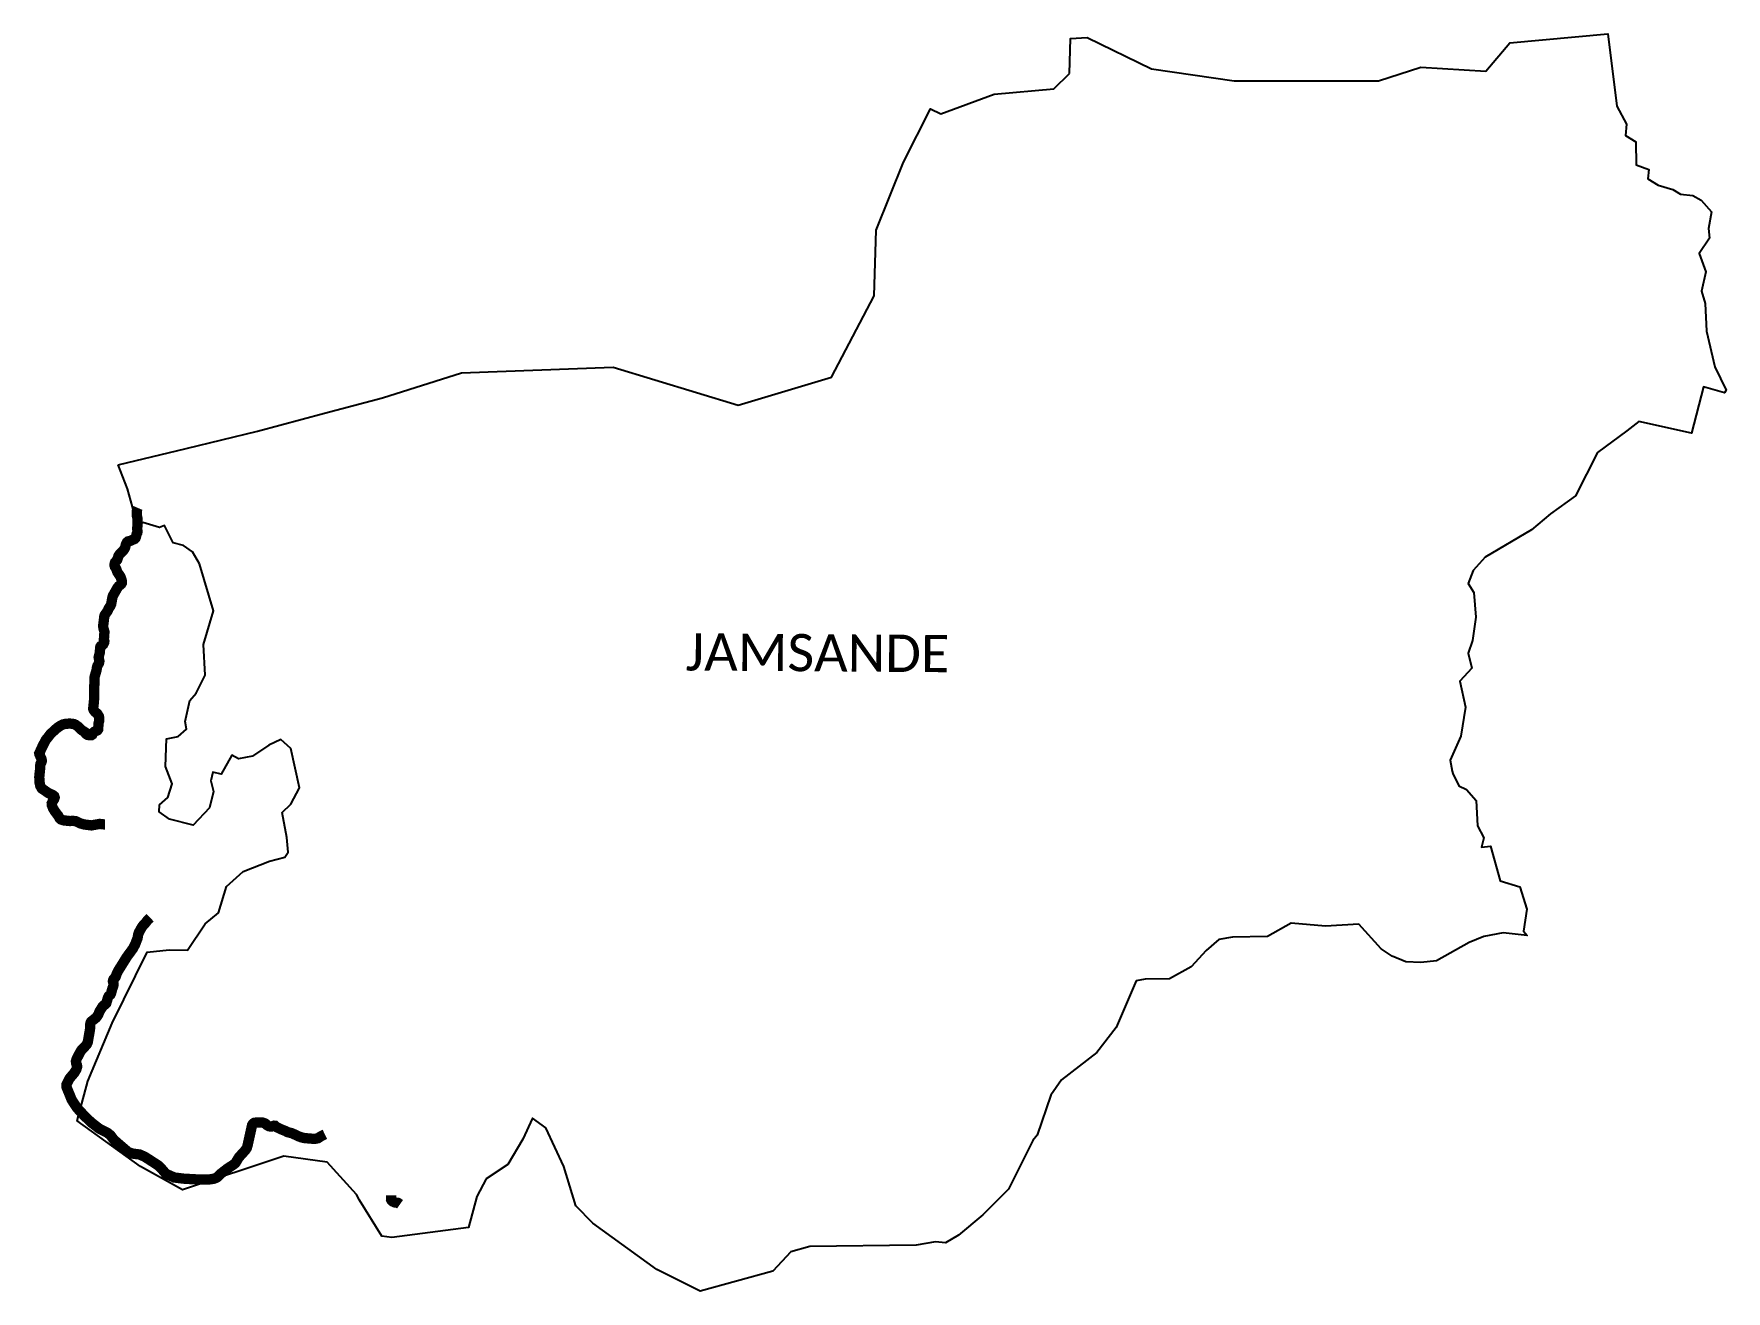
# Model space of a CAD drawing. Header units: metres. Extents: x 325576 to 333768, y 1808927 to 1815015.
import ezdxf

# ---------------------------------------------------------------- set-up
doc = ezdxf.new("R2010")
doc.units = ezdxf.units.M
for name, color, linetype in [('NATURALLY PROTECTED', 3, 'Continuous'), ('village', 4, 'Continuous'), ('VILLAGE NAME', 250, 'Continuous')]:
    doc.layers.add(name, color=color, linetype=linetype)

msp = doc.modelspace()

# ---------------------------------------------------------------- linework, layer by layer
at = {"layer": 'NATURALLY PROTECTED', "const_width": 50, "flags": 128}
for points in [[(326078.3, 1812719.8), (326075.3, 1812712.8), (326073.7, 1812698.4), (326073.9, 1812682.8), (326076.7, 1812671.1), (326077.5, 1812661), (326077.4, 1812645.6), (326077.4, 1812634), (326075.9, 1812622), (326076.3, 1812613.8), (326077.6, 1812605.1), (326076.5, 1812599.9), (326073.6, 1812594.6), (326072.2, 1812588.5), (326069.8, 1812578.4), (326067.1, 1812572.4), (326063.3, 1812568.8), (326053.1, 1812564.9), (326041.6, 1812559.5), (326031.3, 1812557.2), (326026, 1812552.6), (326023.2, 1812547.5), (326020.3, 1812539.8), (326018.3, 1812530.1), (326014.8, 1812521.9), (326008.2, 1812512.2), (325998.6, 1812502.7), (325990.1, 1812494.1), (325984.9, 1812486.2), (325982.3, 1812477.7), (325979.5, 1812468.4), (325973.3, 1812461.2), (325968.6, 1812455.7), (325966.7, 1812449.1), (325965.9, 1812442.3), (325968.1, 1812434.4), (325973.9, 1812425.1), (325980.1, 1812408), (325994.7, 1812386.7), (325999.8, 1812372.9), (326001.9, 1812364.4), (326001.8, 1812356.5), (325998.2, 1812350.3), (325986.7, 1812340.7), (325981.2, 1812334.2), (325971.6, 1812317.5), (325963.1, 1812302.6), (325959, 1812295.5), (325955.9, 1812286.7), (325953.4, 1812272.8), (325950, 1812253.9), (325946.1, 1812245), (325938.4, 1812233.4), (325932, 1812219.4), (325925.6, 1812210.4), (325918.3, 1812200), (325916.6, 1812194.2), (325914.5, 1812176.5), (325911.2, 1812149.5), (325912.1, 1812137.8), (325914.2, 1812130.4), (325917.4, 1812119.4), (325916.6, 1812108.5), (325915.8, 1812098.2), (325915.2, 1812089.7), (325914.8, 1812080.7), (325916.9, 1812074), (325916.5, 1812068.5), (325913.3, 1812062.4), (325911, 1812058), (325906, 1812053.7), (325900.9, 1812051.4), (325898.2, 1812048.5), (325897, 1812043.9), (325895.5, 1812028.1), (325894.3, 1812016.4), (325891.4, 1812004.8), (325889.3, 1811996.3), (325890.5, 1811990), (325892.9, 1811977.3), (325891.1, 1811967.8), (325883.4, 1811955.1), (325881, 1811947.3), (325878.8, 1811932.4), (325869.9, 1811902.5), (325868.6, 1811885.6), (325869.5, 1811866.6), (325867.1, 1811856.7), (325867.4, 1811849.7), (325867.8, 1811836.7), (325867.1, 1811804.2), (325866.7, 1811785.5), (325864.2, 1811760.8), (325862.8, 1811747.5), (325865.4, 1811740), (325872.1, 1811731.5), (325882.8, 1811722.8), (325886.6, 1811716.4), (325890.8, 1811709.2), (325891.8, 1811701.5), (325891.9, 1811688.4), (325888.8, 1811676.6), (325888, 1811665.3), (325887.2, 1811653.8), (325886.7, 1811647), (325883.3, 1811642.3), (325877.6, 1811639.8), (325869.3, 1811636.2), (325862.9, 1811631.2), (325860.7, 1811626.6), (325858.5, 1811621.7), (325854.5, 1811619), (325844.7, 1811618.4), (325835.8, 1811620.1), (325829.8, 1811623.9), (325826.7, 1811627.2), (325825.5, 1811630.9), (325821, 1811635.1), (325817.6, 1811637.1), (325808.4, 1811642.6), (325801.8, 1811647.7), (325796.3, 1811654.5), (325789.1, 1811660.7), (325778.2, 1811668.8), (325770.7, 1811672.4), (325763, 1811674), (325747.6, 1811675.1), (325728.8, 1811673.6), (325716.7, 1811671), (325701.9, 1811663.3), (325692.3, 1811656.9), (325678.9, 1811645.8), (325658.6, 1811626.8), (325655.1, 1811623.5), (325644.9, 1811609.9), (325634.3, 1811597.2), (325627.4, 1811584.2), (325618.5, 1811567.3), (325608.8, 1811546.2), (325601.6, 1811530.6), (325602.5, 1811526.3), (325605.6, 1811519.2), (325612.6, 1811503.3), (325614.3, 1811495.6), (325613.8, 1811491.7), (325611.8, 1811487.1), (325607.2, 1811478.3), (325606.2, 1811469.1), (325605.1, 1811445.2), (325603.3, 1811432.9), (325601.9, 1811416.9), (325602.9, 1811390.9), (325607, 1811372.6), (325613.8, 1811360.8), (325631.3, 1811348.8), (325647.6, 1811337.6), (325666.1, 1811329.8), (325674.1, 1811323.4), (325676.3, 1811316.9), (325673.7, 1811308.6), (325668.1, 1811302.2), (325662, 1811288.3), (325662.7, 1811279.7), (325668.7, 1811264.1), (325678.8, 1811248), (325695, 1811226.9), (325700.9, 1811215.6), (325706.1, 1811211.1), (325719.5, 1811206.4), (325749.8, 1811203.1), (325765.4, 1811204), (325779.5, 1811202.1), (325798.5, 1811192.4), (325818.6, 1811186.5), (325836.5, 1811184.3), (325854, 1811182), (325872.9, 1811185.4), (325884.8, 1811187.5), (325894, 1811189.2), (325904.5, 1811188.1), (325907.2, 1811187.8), (325914.7, 1811187), (325919.6, 1811187)], [(327304.8, 1809390.4), (327304.7, 1809381.1), (327304.6, 1809371), (327306.4, 1809366.6), (327313.3, 1809360.5), (327323.8, 1809356.1), (327338.7, 1809354.1), (327348.3, 1809347.4)]]:
    msp.add_lwpolyline(points, dxfattribs=at)
at = {"layer": 'NATURALLY PROTECTED', "flags": 128}
msp.add_lwpolyline([(326138.4, 1810735.2, 50, 50, 0), (326127.3, 1810724.6, 50, 50, 0), (326112.6, 1810705.5, 50, 50, 0), (326104, 1810696.8, 50, 50, 0), (326097.4, 1810687.7, 50, 50, 0), (326084.4, 1810664.2, 50, 50, 0), (326080.3, 1810651.5, 50, 50, 0), (326077.8, 1810636.5, 50, 50, 0), (326070.2, 1810616.9, 50, 50, 0), (326065.7, 1810605.3, 50, 50, 0), (326054.9, 1810585, 50, 50, 0), (326042.6, 1810568.2, 50, 50, 0), (326025.3, 1810544.6, 50, 50, 0), (326012.4, 1810523.9, 50, 50, 0), (325997.7, 1810500.3, 50, 50, 0), (325988.3, 1810485.4, 50, 50, 0), (325983.3, 1810477.3, 50, 50, 0), (325976.4, 1810462.6, 50, 50, 0), (325973.4, 1810453.6, 50, 50, 0), (325971.7, 1810448.5, 50, 50, 0), (325968.3, 1810444, 50, 50, 0), (325965.2, 1810441.6, 50, 50, 0), (325961.1, 1810436.7, 50, 50, 0), (325958.7, 1810430.5, 50, 50, 0), (325958.3, 1810426.3, 50, 50, 0), (325959.8, 1810420.8, 50, 50, 0), (325961, 1810416.5, 50, 50, 0), (325961, 1810407.9, 50, 50, 0), (325958.5, 1810399.5, 50, 50, 0), (325955.3, 1810391.4, 50, 50, 0), (325954.1, 1810386.8, 50, 50, 0), (325951.7, 1810377.8, 50, 50, 0), (325949, 1810367.5, 50, 50, 0), (325946.1, 1810362.3, 50, 50, 0), (325942.8, 1810359.4, 50, 50, 0), (325938.2, 1810355.3, 50, 50, 0), (325934.2, 1810347.6, 50, 50, 0), (325930.3, 1810334.7, 50, 50, 0), (325926.1, 1810320.6, 50, 50, 0), (325919.7, 1810314.4, 50, 50, 0), (325912.1, 1810308.9, 50, 50, 0), (325907.3, 1810303.6, 50, 50, 0), (325900.8, 1810292.9, 50, 50, 0), (325893.6, 1810281.1, 50, 50, 0), (325887.7, 1810266.1, 50, 50, 0), (325883.9, 1810260.4, 50, 50, 0), (325877.4, 1810251.2, 50, 50, 0), (325868.7, 1810244.3, 50, 50, 0), (325858.6, 1810236.4, 50, 50, 0), (325852.3, 1810231.4, 50, 50, 0), (325850.2, 1810227.1, 50, 50, 0), (325848.9, 1810220.4, 50, 50, 0), (325848.2, 1810207.5, 50, 50, 0), (325847.4, 1810194.4, 50, 50, 0), (325844.8, 1810179.2, 50, 50, 0), (325839, 1810146.1, 50, 50, 0), (325836.6, 1810131.9, 50, 50, 0), (325832.2, 1810122.3, 50, 50, 0), (325827, 1810116.2, 50, 50, 0), (325817.4, 1810104.9, 50, 50, 0), (325807.1, 1810095.1, 50, 50, 0), (325801.2, 1810086.9, 50, 50, 0), (325791.9, 1810068.9, 50, 50, 0), (325782.7, 1810051.1, 50, 50, 0), (325779.3, 1810039.2, 50, 50, 0), (325780.7, 1810029.4, 50, 50, 0), (325784.5, 1810020.4, 50, 50, 0), (325784.9, 1810012.3, 50, 50, 0), (325780.9, 1809999.2, 50, 50, 0), (325771.2, 1809983.6, 50, 50, 0), (325747.7, 1809955.7, 50, 50, 0), (325740, 1809939.9, 50, 50, 0), (325733.2, 1809926, 50, 50, 0), (325734, 1809914.3, 50, 50, 0), (325740.2, 1809899.1, 50, 50, 0), (325758.8, 1809853.2, 50, 50, 0), (325785.1, 1809813.2, 50, 50, 0), (325818.5, 1809777.4, 50, 50, 0), (325852.2, 1809744.5, 50, 50, 0), (325892.7, 1809713.1, 50, 50, 0), (325932.4, 1809692.9, 50, 50, 0), (325946.7, 1809681.5, 50, 50, 0), (325962.7, 1809659.8, 50, 50, 0), (325988.5, 1809637.5, 50, 50, 0), (326031.5, 1809600.5, 50, 50, 0), (326053.1, 1809592.6, 50, 50, 0), (326087.8, 1809588.4, 50, 50, 0), (326113.6, 1809576.8, 50, 50, 0), (326151.2, 1809552.5, 50, 50, 0), (326177.4, 1809535.6, 50, 50, 0), (326191.2, 1809522.4, 50, 50, 0), (326214.7, 1809495.1, 50, 50, 0), (326255.2, 1809477, 50, 50, 0), (326302.6, 1809471.2, 50, 50, 0), (326369, 1809467.5, 50, 50, 0), (326412.1, 1809467.3, 50, 50, 0), (326423.7, 1809467.3, 50, 50, 0), (326448.6, 1809471.3, 50, 50, 0), (326461.9, 1809477.3, 50, 50, 0), (326482.1, 1809496.4, 50, 50, 0), (326512.4, 1809520, 50, 50, 0), (326536, 1809535.3, 50, 50, 0), (326543.2, 1809540.3, 50, 50, 0), (326550.7, 1809546.5, 50, 50, 0), (326555, 1809552.4, 50, 50, 0), (326560.9, 1809563.1, 50, 50, 0), (326569.3, 1809576.2, 50, 50, 0), (326579.2, 1809587, 50, 50, 0), (326589.2, 1809598, 50, 50, 0), (326598.6, 1809608.3, 50, 50, 0), (326607, 1809621, 50, 50, 0), (326610.7, 1809634.2, 50, 50, 0), (326619.4, 1809673.5, 50, 50, 0), (326625, 1809698.8, 50, 50, 0), (326627.4, 1809709.6, 50, 50, 0), (326628.5, 1809714.4, 50, 50, 0), (326632.1, 1809730.7, 50, 50, 0), (326635.8, 1809736.5, 50, 50, 0), (326639.5, 1809739.8, 50, 50, 0), (326643.6, 1809742.1, 50, 50, 0), (326652.6, 1809743.2, 50, 50, 0), (326666.7, 1809743.7, 50, 50, 0), (326681.9, 1809743.1, 50, 50, 0), (326692.3, 1809739.9, 50, 50, 0), (326699.2, 1809735.9, 50, 50, 0), (326704.9, 1809730.2, 50, 50, 0), (326708.8, 1809728, 50, 50, 0), (326713.5, 1809725.3, 50, 50, 0), (326721.1, 1809723.7, 50, 50, 0), (326726.9, 1809724, 50, 50, 0), (326735.6, 1809726.8, 50, 50, 0), (326739.1, 1809728, 50, 50, 0), (326743.6, 1809727.5, 50, 50, 0), (326747.9, 1809723.2, 50, 50, 0), (326752.2, 1809720.2, 50, 50, 0), (326758.3, 1809717.3, 50, 50, 0), (326773.2, 1809710.3, 50, 50, 0), (326794, 1809701.8, 50, 50, 0), (326805.1, 1809696.2, 50, 50, 0), (326813.6, 1809694.1, 50, 50, 0), (326825, 1809691.4, 50, 50, 0), (326839.4, 1809684.7, 50, 50, 0), (326856.5, 1809676.7, 50, 50, 0), (326869.3, 1809671.8, 50, 50, 0), (326885, 1809668, 50, 50, 0), (326903.5, 1809666.4, 50, 50, 0), (326922.8, 1809664.7, 50, 50, 0), (326939, 1809664.8, 50, 50, 0), (326951.5, 1809667.3, 50, 50, 0), (326956.8, 1809671.2, 50, 50, 0), (326966.9, 1809677.5, 50, 50, 0), (326984.5, 1809686.2, 0, 0, 0)], format="xyseb", dxfattribs=at)
at = {"layer": 'village'}
for points in [[(330589.4, 1814823.4), (330594, 1814992.9), (330675.1, 1814996.6), (330986.2, 1814845.3), (331385.9, 1814787.6), (332085.4, 1814787.3), (332289.4, 1814853.3), (332604.8, 1814834.2), (332721.2, 1814972.2), (333195.4, 1815015.1), (333239.7, 1814664.9), (333285.2, 1814578.1), (333281, 1814523.3), (333330.7, 1814492.5), (333332.6, 1814381.5), (333394.3, 1814358.1), (333389.5, 1814312.6), (333439, 1814281.6), (333510.1, 1814262.1), (333547.1, 1814238.8), (333606.4, 1814231.5), (333647.4, 1814208.9), (333696.9, 1814153.5), (333682.4, 1814072.7), (333687.1, 1814024.9), (333637.8, 1813951.6), (333669.6, 1813863.2), (333648.4, 1813769.1), (333666.4, 1813709.8), (333673, 1813574.7), (333713.7, 1813403.2), (333768.3, 1813288.8), (333760.8, 1813277.3), (333658.3, 1813305.8), (333600.8, 1813081.6), (333345.5, 1813137.1), (333286.7, 1813093.4), (333145.6, 1812988.3), (333038.2, 1812777.7), (332917.5, 1812690.8), (332826.3, 1812613.4), (332602.3, 1812480.3), (332543.2, 1812417.1), (332518.7, 1812353), (332547.4, 1812309.5), (332557.1, 1812189.7), (332539.8, 1812077.8), (332519.2, 1812016.2), (332536.3, 1811943.7), (332479.4, 1811880.6), (332506, 1811755.3), (332483.9, 1811613.7), (332432.1, 1811497.5), (332442.2, 1811445), (332444.5, 1811433.3), (332474.8, 1811374.4), (332511.3, 1811356.4), (332557.4, 1811302.9), (332565.1, 1811179.3), (332594.9, 1811122.5), (332583.2, 1811076.7), (332628.1, 1811080.9), (332674.6, 1810914), (332770.1, 1810884.4), (332803.4, 1810776), (332787.9, 1810670.5), (332805, 1810649.5), (332688.1, 1810662.1), (332595.6, 1810643.3), (332524.1, 1810615.7), (332366.5, 1810525.7), (332290.1, 1810518.1), (332217.5, 1810521.9), (332150.8, 1810548.2), (332097.5, 1810583.6), (331990.1, 1810703.9), (331829.4, 1810694.5), (331662.1, 1810708), (331547.7, 1810644.2), (331377.9, 1810640.1), (331312.7, 1810629.6), (331250.4, 1810576.8), (331178, 1810497.7), (331074, 1810439.2), (330956.4, 1810438.1), (330912.1, 1810428.6), (330814.9, 1810202.9), (330722, 1810081.8), (330550.7, 1809949.5), (330499.1, 1809875.9), (330433.1, 1809681.9), (330412.3, 1809655.5), (330294.3, 1809420.5), (330205.8, 1809332.5), (330169.1, 1809296), (330052.7, 1809197.3), (329989, 1809161.4), (329940.7, 1809165.1), (329846.8, 1809149.6), (329332.1, 1809142.8), (329240.1, 1809117.3), (329152.7, 1809022.9), (328801.9, 1808926.6), (328591.1, 1809031.7), (328282.3, 1809255.5), (328199.2, 1809339.9), (328140.7, 1809530.5), (328054.7, 1809718.3), (327989.6, 1809763.8), (327943.3, 1809663.3), (327870.5, 1809540.1), (327764.7, 1809470.3), (327720.9, 1809385.1), (327679.4, 1809235.6), (327309.3, 1809187.2), (327260.1, 1809192.3), (327152.5, 1809366.8), (327136.8, 1809394), (326994.9, 1809551.7), (326786.2, 1809580.4), (326295.5, 1809417.3), (326091.6, 1809530.7), (325785.8, 1809750.8), (325837.4, 1809943.4), (325955, 1810223.9), (326123.6, 1810568.3), (326231, 1810578.9), (326318.8, 1810578.2), (326405.5, 1810706), (326469.7, 1810759.1), (326507.7, 1810886), (326588.4, 1810958.2), (326716.1, 1811008.2), (326790.1, 1811028.6), (326806.6, 1811052.2), (326800.8, 1811122.8), (326778, 1811244.1), (326819.8, 1811285.5), (326861.4, 1811363.4), (326819.7, 1811554.8), (326771.1, 1811597.3), (326713.4, 1811570.2), (326633.7, 1811517.1), (326567, 1811503.6), (326533.8, 1811521.3), (326482.4, 1811429.7), (326442.7, 1811439.8), (326432.5, 1811398.4), (326445.7, 1811346.8), (326425.8, 1811267.4), (326347.4, 1811182.4), (326231.9, 1811212.2), (326181.7, 1811247.9), (326183.1, 1811282.3), (326224, 1811317.1), (326245.8, 1811382.7), (326212.3, 1811466.7), (326217.9, 1811601), (326274.6, 1811611.9), (326315.1, 1811647.9), (326307.6, 1811684.9), (326330.7, 1811786.5), (326361.8, 1811823.1), (326404.3, 1811909.8), (326396.7, 1812057.2), (326445.2, 1812220.5), (326377.5, 1812448.6), (326344.3, 1812506.8), (326299.7, 1812538.2), (326250.3, 1812549.6), (326207.3, 1812634.3), (326184.3, 1812624.9), (326103.1, 1812648), (326069.5, 1812627.9), (326061.8, 1812696.2), (326029.7, 1812812.5), (325983.1, 1812927.6)], [(330513.4, 1814749.1), (330589.4, 1814823.4)], [(325983.1, 1812927.6), (326313.2, 1813007.6), (326657.7, 1813091.4), (326982, 1813177.6), (327263, 1813252.2), (327646.2, 1813372.9), (328380.4, 1813401.2), (328985.4, 1813217.6), (329437.4, 1813352.9), (329644, 1813747.1), (329652.6, 1814064.1), (329786.2, 1814393.1), (329916.2, 1814652.2), (329967.2, 1814628.3), (330225.1, 1814722.8), (330513.4, 1814749.1)]]:
    msp.add_lwpolyline(points, dxfattribs=at)

# ---------------------------------------------------------------- texts
at = {"layer": 'VILLAGE NAME', "insert": (328732, 1812112.6), "char_height": 180.345, "attachment_point": 1, "rotation": 359.61391}
msp.add_mtext_dynamic_manual_height_columns('{\\fCalibri|b0|i0|c0|p34;JAMSANDE}', width=1779.605, gutter_width=901.7, heights=[0], dxfattribs=at)

doc.saveas('drawing.dxf')
